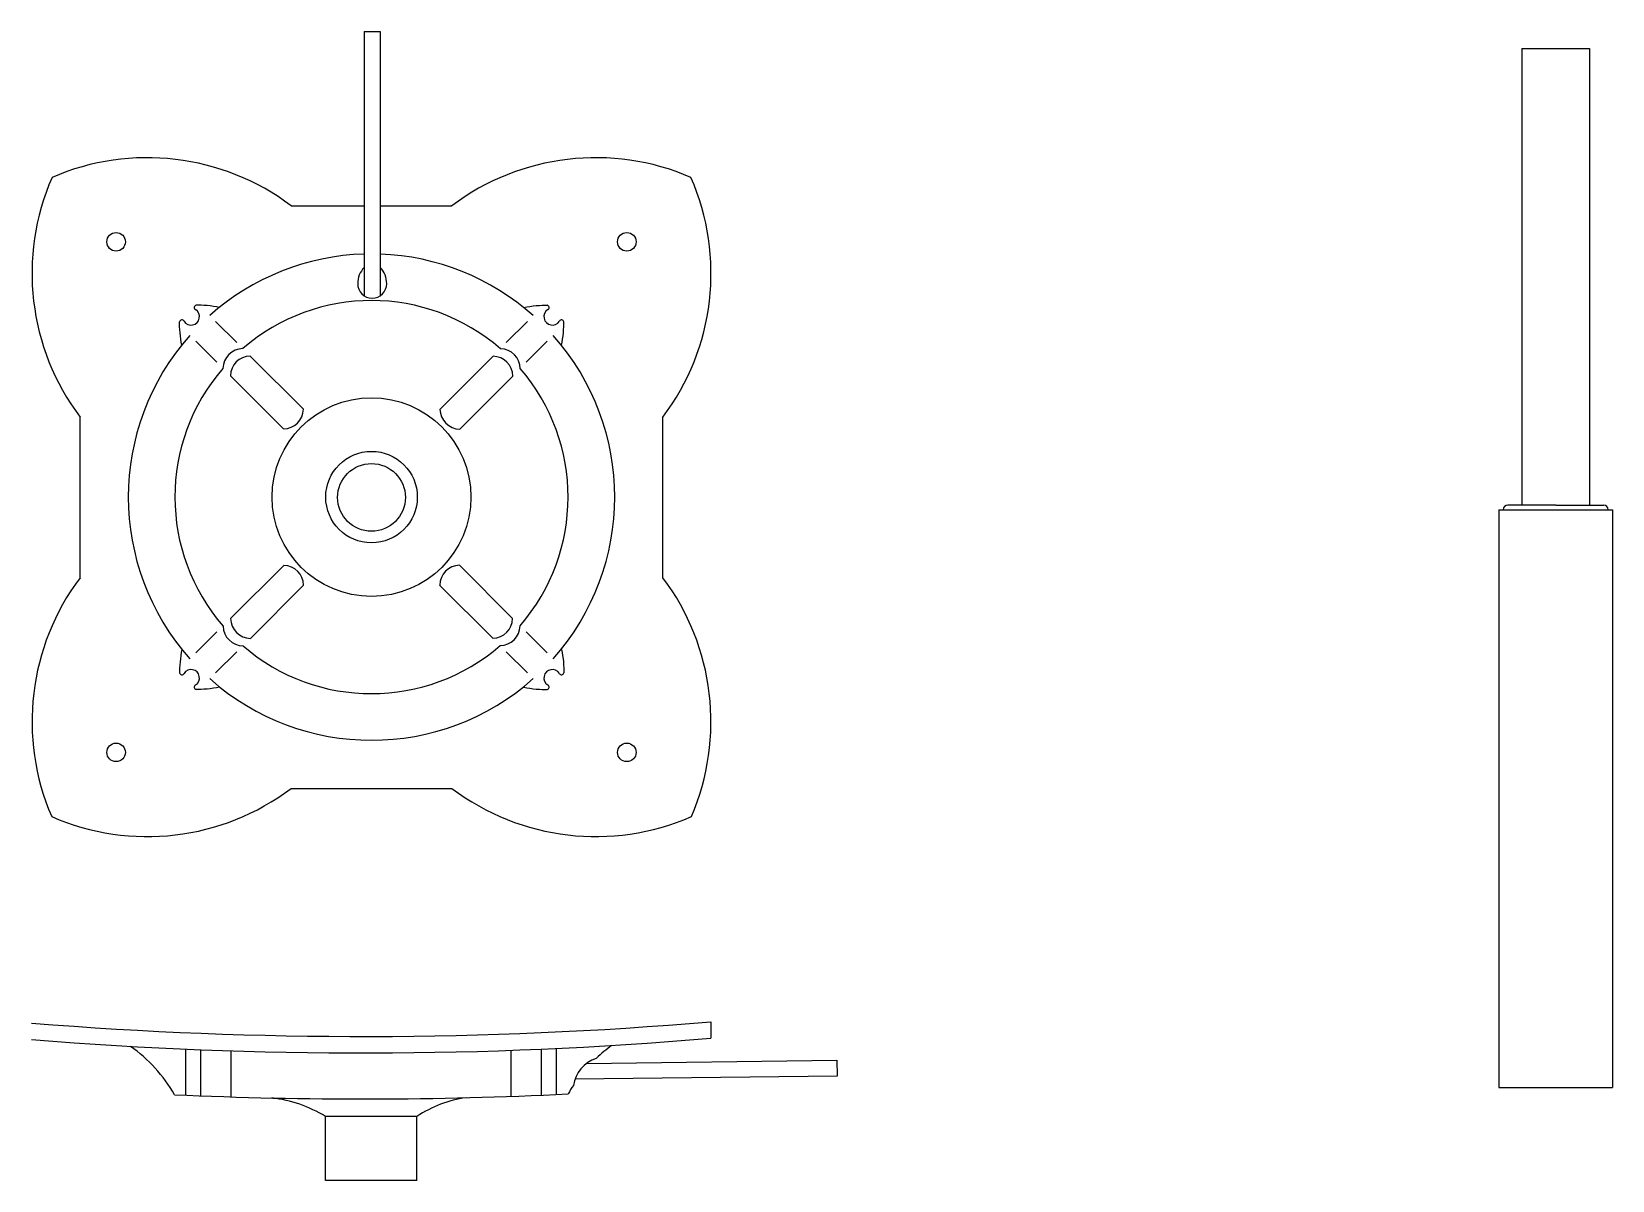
# Model space of a CAD drawing. Header units: centimetres. Extents: x 2174 to 3372, y 1015 to 1247.
# Drawn here: x 2775.31 to 2818.84, y 1202.23 to 1233.87 of the extents above; entities that cross this region are included whole.
import ezdxf

# ---------------------------------------------------------------- set-up
doc = ezdxf.new("R2010")
doc.units = ezdxf.units.CM
doc.layers.add('ferramenta', color=211, linetype='Continuous')

msp = doc.modelspace()

# ---------------------------------------------------------------- linework, layer by layer
at = {"layer": 'ferramenta'}
for p, q in [((2784.469, 1233.869), (2784.913, 1233.869)), ((2784.469, 1233.869), (2784.469, 1226.594)), ((2784.913, 1233.869), (2784.913, 1226.594)), ((2816.345, 1233.404), (2816.345, 1220.829)), ((2816.345, 1233.404), (2818.212, 1233.404)), ((2818.212, 1233.404), (2818.212, 1220.829)), ((2782.46, 1229.072), (2784.469, 1229.072)), ((2784.913, 1229.072), (2786.884, 1229.072)), ((2780.38, 1225.887), (2780.96, 1225.307)), ((2788.964, 1225.887), (2788.384, 1225.307)), ((2779.834, 1225.341), (2780.414, 1224.761)), ((2789.509, 1225.341), (2788.93, 1224.761)), ((2782.795, 1223.471), (2781.332, 1224.935)), ((2788.019, 1224.929), (2786.555, 1223.465)), ((2780.786, 1224.389), (2782.25, 1222.926)), ((2787.101, 1222.919), (2788.564, 1224.383)), ((2776.649, 1218.828), (2776.649, 1223.252)), ((2792.695, 1218.828), (2792.695, 1223.252)), ((2815.717, 1220.701), (2818.84, 1220.701)), ((2815.717, 1220.701), (2815.717, 1204.789)), ((2817.279, 1220.829), (2815.961, 1220.829)), ((2817.279, 1220.829), (2818.596, 1220.829)), ((2818.84, 1220.701), (2818.84, 1204.789)), ((2780.792, 1217.703), (2782.256, 1219.166)), ((2787.094, 1219.173), (2788.558, 1217.709)), ((2782.802, 1218.62), (2781.338, 1217.157)), ((2788.012, 1217.163), (2786.548, 1218.627)), ((2779.834, 1216.757), (2780.414, 1217.337)), ((2789.509, 1216.757), (2788.93, 1217.337)), ((2780.38, 1216.212), (2780.96, 1216.791)), ((2788.964, 1216.212), (2788.384, 1216.791)), ((2782.46, 1213.026), (2786.884, 1213.026)), ((2794.013, 1206.601), (2794.013, 1206.147)), ((2779.559, 1204.583), (2779.559, 1205.851)), ((2779.974, 1204.564), (2779.974, 1205.833)), ((2780.807, 1204.531), (2780.807, 1205.799)), ((2788.521, 1204.547), (2788.521, 1205.815)), ((2789.354, 1204.58), (2789.354, 1205.848)), ((2789.769, 1204.599), (2789.769, 1205.867)), ((2815.717, 1204.789), (2818.84, 1204.789)), ((2785.924, 1203.992), (2783.404, 1203.992)), ((2783.404, 1202.231), (2783.404, 1203.992)), ((2785.924, 1202.231), (2785.924, 1203.992)), ((2785.924, 1202.231), (2783.404, 1202.231))]:
    msp.add_line(p, q, dxfattribs=at)
at = {"layer": 'ferramenta', "lineweight": 25}
msp.add_lwpolyline([(2790.591, 1205.451), (2797.484, 1205.541), (2797.495, 1205.097), (2790.273, 1205.02)], dxfattribs=at)
at = {"layer": 'ferramenta'}
for centre, radius in [((2777.64, 1228.08), 0.255), ((2791.702, 1228.08), 0.255), ((2784.672, 1221.049), 2.736), ((2784.672, 1221.049), 1.26), ((2784.672, 1221.04), 0.933), ((2777.64, 1214.018), 0.255), ((2791.702, 1214.018), 0.255)]:
    msp.add_circle(centre, radius, dxfattribs=at)
for centre, radius, start, end in [((2778.497, 1223.805), 6.592, 53.0462, 113.4388), ((2790.847, 1223.805), 6.592, 66.5612, 126.9538), ((2781.916, 1227.215), 6.592, 156.4104, 216.9538), ((2787.428, 1227.215), 6.592, 323.0462, 23.5896), ((2784.672, 1221.049), 6.696, 91.7356, 131.6955), ((2784.672, 1221.049), 6.696, 48.3045, 87.9385), ((2784.922, 1226.932), 0.631, 135.8925, 180.4223), ((2784.46, 1226.932), 0.631, 359.5777, 44.1075), ((2784.691, 1226.927), 0.4, 180, 0), ((2779.705, 1226.016), 0.23, 211.8707, 58.1293), ((2779.857, 1226.268), 0.0651, 102.5691, 241.938), ((2784.672, 1221.049), 5.413, 48.9778, 130.9115), ((2789.649, 1226.016), 0.23, 121.8707, 328.1293), ((2789.497, 1226.268), 0.0651, 298.062, 77.4309), ((2779.453, 1225.864), 0.0651, 28.0621, 167.4309), ((2789.902, 1225.864), 0.0651, 12.5691, 151.9379), ((2784.672, 1221.049), 6.696, 138.3045, 221.6955), ((2784.672, 1221.049), 6.696, 318.3045, 41.6955), ((2781.138, 1224.583), 0.557, 91.1781, 178.8219), ((2781.343, 1224.378), 0.557, 91.1781, 178.8219), ((2788.007, 1224.372), 0.557, 1.1781, 88.8219), ((2788.212, 1224.576), 0.557, 1.1781, 88.8219), ((2784.672, 1221.049), 5.413, 139.0885, 221.0068), ((2784.672, 1221.049), 5.413, 319.0885, 40.8162), ((2782.238, 1223.483), 0.557, 271.1781, 358.8219), ((2787.112, 1223.477), 0.557, 181.1781, 268.8219), ((2815.961, 1220.701), 0.128, 90, 180), ((2818.596, 1220.701), 0.128, 0, 90), ((2781.916, 1214.865), 6.592, 143.0462, 203.3797), ((2782.245, 1218.609), 0.557, 1.1781, 88.8219), ((2787.106, 1218.615), 0.557, 91.1781, 178.8219), ((2787.428, 1214.865), 6.592, 336.6203, 36.9538), ((2781.143, 1217.508), 0.556, 181.1095, 269.0811), ((2781.349, 1217.714), 0.557, 181.1781, 268.8219), ((2788.001, 1217.72), 0.557, 271.1781, 358.8219), ((2788.206, 1217.515), 0.557, 271.1781, 358.8219), ((2784.672, 1221.049), 5.413, 229.1838, 310.9115), ((2779.453, 1216.222), 0.0651, 192.5691, 331.9379), ((2779.705, 1216.07), 0.23, 301.8707, 148.1293), ((2789.649, 1216.07), 0.23, 31.8707, 238.1293), ((2789.902, 1216.222), 0.0651, 208.0621, 347.4309), ((2779.857, 1215.817), 0.0651, 118.062, 257.4309), ((2784.672, 1221.049), 6.696, 228.3045, 311.6955), ((2789.497, 1215.817), 0.0651, 282.5691, 61.938), ((2778.497, 1218.293), 6.592, 246.47, 306.9538), ((2790.847, 1218.293), 6.592, 233.0462, 293.53), ((2784.434, 1319.523), 113.328, 265.38369, 274.84867), ((2784.434, 1319.069), 113.328, 265.38369, 274.84867), ((2775.601, 1202.479), 4.217, 30.06, 54.7258), ((2793.881, 1202.394), 4.398, 126.0717, 133.3698), ((2791.15, 1204.706), 0.931, 108.0977, 171.4019), ((2793.881, 1202.394), 4.398, 146.1298, 149.6854), ((2784.434, 1317.801), 113.328, 267.37851, 272.85783), ((2781.512, 1200.907), 3.618, 58.4823, 83.3415), ((2787.726, 1201.305), 3.235, 97.9412, 123.8372)]:
    msp.add_arc(centre, radius, start, end, dxfattribs=at)
at = {"layer": 'ferramenta', "lineweight": 25}
for points in [[(2780.485, 1226.274), (2780.283, 1226.313), (2779.994, 1226.344), (2779.843, 1226.332)], [(2788.87, 1226.274), (2789.071, 1226.313), (2789.36, 1226.344), (2789.511, 1226.332)], [(2779.447, 1225.237), (2779.408, 1225.438), (2779.377, 1225.727), (2779.389, 1225.878)], [(2789.907, 1225.237), (2789.947, 1225.438), (2789.977, 1225.727), (2789.965, 1225.878)], [(2779.447, 1216.849), (2779.408, 1216.647), (2779.377, 1216.359), (2779.389, 1216.207)], [(2789.907, 1216.849), (2789.947, 1216.647), (2789.977, 1216.359), (2789.965, 1216.207)], [(2780.485, 1215.812), (2780.283, 1215.772), (2779.994, 1215.742), (2779.843, 1215.754)], [(2788.87, 1215.812), (2789.071, 1215.772), (2789.36, 1215.742), (2789.511, 1215.754)]]:
    msp.add_open_spline(points, degree=3, dxfattribs=at)

doc.saveas('drawing.dxf')
